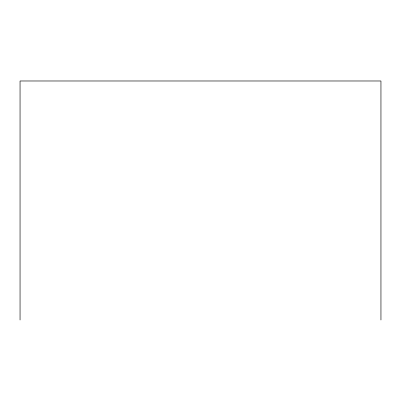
<?xml version="1.0" encoding="UTF-8"?>
<svg xmlns="http://www.w3.org/2000/svg" width="401" height="401" viewBox="0 0 401 401"><rect width="100%" height="100%" fill="white"/><g stroke="black" fill="none" stroke-linecap="round" stroke-linejoin="round"><path stroke-width="0.6" d="M380.95 320.018L380.95 80.982L20.05 80.982L20.05 320.018"/></g></svg>
